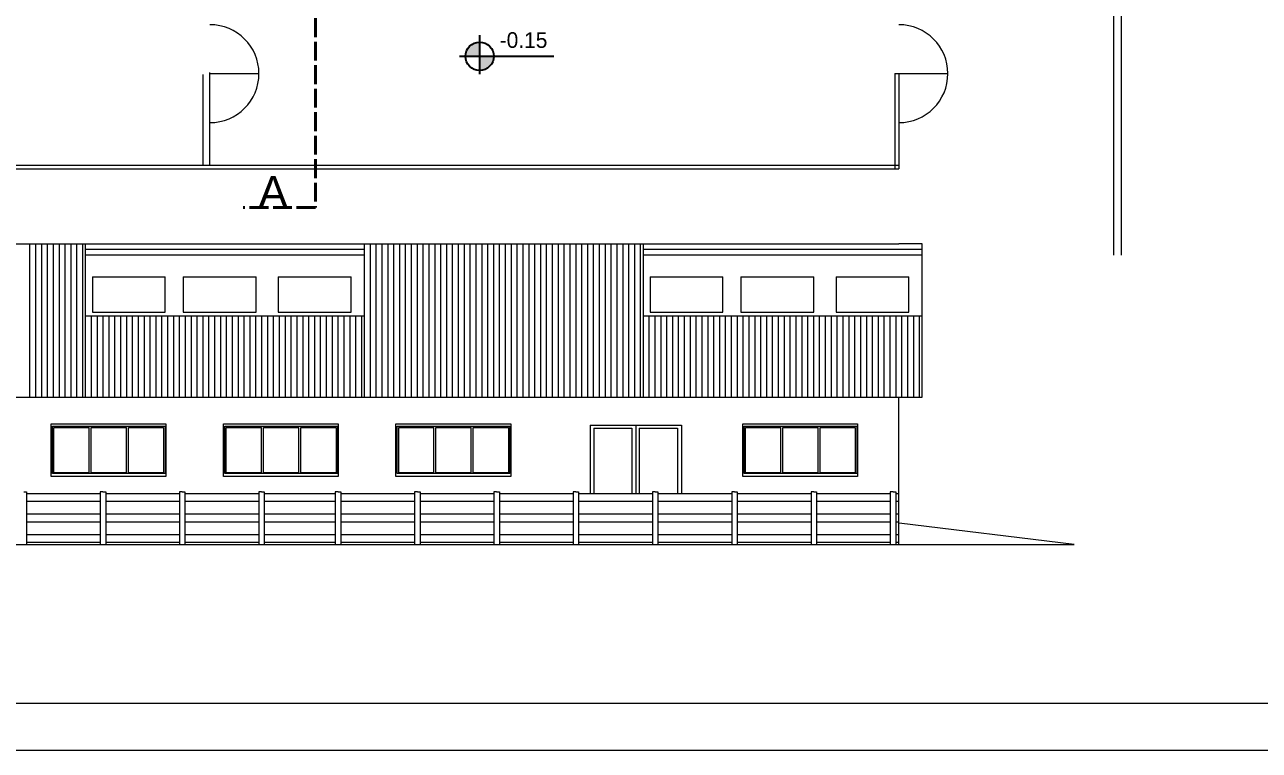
# Model space of a CAD drawing. Header units: millimetres. Extents: x 73 to 57768, y -40361 to 10065.
# Drawn here: x 6391 to 9543, y 65 to 1918 of the extents above; entities that cross this region are included whole.
import ezdxf

# ---------------------------------------------------------------- set-up
doc = ezdxf.new("R2010")
doc.units = ezdxf.units.MM
doc.linetypes.add('ACAD_ISO02W100', pattern=[15, 12, -3])
for name, color, linetype, lineweight in [('fekalna', 43, 'Continuous', 5), ('okvir', 120, 'Continuous', 13), ('presjek A-A B- B', 40, 'Continuous', 40)]:
    doc.layers.add(name, color=color, linetype=linetype, lineweight=lineweight)
doc.layers.add('pogled', color=7, linetype='Continuous', lineweight=5, true_color=0x8db1c3)
doc.layers.add('TEXT', color=7, linetype='Continuous')

msp = doc.modelspace()

# ---------------------------------------------------------------- hatches: boundary and pattern name
at = {"layer": 'TEXT'}
h = msp.add_hatch(color=256, dxfattribs=at)
h.paths.add_polyline_path([(7552.668, 1836.89), (7552.668, 1873.126, 0.41421356), (7516.432, 1836.89)])
h.paths.add_polyline_path([(7588.904, 1836.89), (7552.668, 1836.89), (7552.668, 1800.655, 0.41421356)])

# ---------------------------------------------------------------- linework, layer by layer
at = {"layer": 'fekalna'}
for p, q in [((9170.775, 6930.822), (9170.775, 1329.161)), ((9190.775, 6900.822), (9190.775, 1329.161)), ((6864.306, 1792.538), (6989.306, 1792.538)), ((8612.775, 1792.538), (8748.16, 1792.538))]:
    msp.add_line(p, q, dxfattribs=at)
at = {"layer": 'fekalna', "ltscale": 5}
for points in [[(6845.758, 1790.038), (6845.758, 1559.181)], [(6863.921, 1559.181), (6863.921, 1795.038)]]:
    msp.add_lwpolyline(points, dxfattribs=at)
at = {"layer": 'fekalna'}
for centre in [(6864.306, 1792.538), (8623.16, 1792.538)]:
    msp.add_arc(centre, 125, 270, 90, dxfattribs=at)
at = {"layer": 'okvir'}
for points in [[(73.426, 10064.707), (73.426, 64.707), (14073.426, 64.707), (14073.426, 10064.707)], [(495.733, 9944.707), (495.733, 184.707), (13953.426, 184.707), (13953.426, 9944.707)]]:
    msp.add_lwpolyline(points, close=True, dxfattribs=at)
at = {"layer": 'pogled', "ltscale": 5}
for p, q in [((8612.775, 1792.538), (8612.775, 1549.181)), ((8622.775, 1792.538), (8622.775, 1549.181)), ((5182.775, 1559.181), (8622.775, 1559.181)), ((5182.775, 1549.181), (8622.775, 1549.181)), ((5834.775, 1358.033), (8622.775, 1358.033)), ((6404.775, 966.033), (6404.775, 1358.033)), ((6419.775, 966.033), (6419.775, 1358.033)), ((6434.775, 966.033), (6434.775, 1358.033)), ((6449.775, 966.033), (6449.775, 1358.033)), ((6464.775, 966.033), (6464.775, 1358.033)), ((6479.775, 966.033), (6479.775, 1358.033)), ((6494.775, 966.033), (6494.775, 1358.033)), ((6509.775, 966.033), (6509.775, 1358.033)), ((6524.775, 966.033), (6524.775, 1358.033)), ((6539.775, 966.033), (6539.775, 1358.033)), ((6546.775, 966.033), (6546.775, 1358.033)), ((7258.775, 966.033), (7258.775, 1358.033)), ((7273.775, 966.033), (7273.775, 1358.033)), ((7288.775, 966.033), (7288.775, 1358.033)), ((7303.775, 966.033), (7303.775, 1358.033)), ((7318.775, 966.033), (7318.775, 1358.033)), ((7333.775, 966.033), (7333.775, 1358.033)), ((7348.775, 966.033), (7348.775, 1358.033)), ((7363.775, 966.033), (7363.775, 1358.033)), ((7378.775, 966.033), (7378.775, 1358.033)), ((7393.775, 966.033), (7393.775, 1358.033)), ((7408.775, 966.033), (7408.775, 1358.033)), ((7423.775, 966.033), (7423.775, 1358.033)), ((7438.775, 966.033), (7438.775, 1358.033)), ((7453.775, 966.033), (7453.775, 1358.033)), ((7468.775, 966.033), (7468.775, 1358.033)), ((7483.775, 966.033), (7483.775, 1358.033)), ((7498.775, 966.033), (7498.775, 1358.033)), ((7513.775, 966.033), (7513.775, 1358.033)), ((7528.775, 966.033), (7528.775, 1358.033)), ((7543.775, 966.033), (7543.775, 1358.033)), ((7558.775, 966.033), (7558.775, 1358.033)), ((7573.775, 966.033), (7573.775, 1358.033)), ((7588.775, 966.033), (7588.775, 1358.033)), ((7603.775, 966.033), (7603.775, 1358.033)), ((7618.775, 966.033), (7618.775, 1358.033)), ((7633.775, 966.033), (7633.775, 1358.033)), ((7648.775, 966.033), (7648.775, 1358.033)), ((7663.775, 966.033), (7663.775, 1358.033)), ((7678.775, 966.033), (7678.775, 1358.033)), ((7693.775, 966.033), (7693.775, 1358.033)), ((7708.775, 966.033), (7708.775, 1358.033)), ((7723.775, 966.033), (7723.775, 1358.033)), ((7738.775, 966.033), (7738.775, 1358.033)), ((7753.775, 966.033), (7753.775, 1358.033)), ((7768.775, 966.033), (7768.775, 1358.033)), ((7783.775, 966.033), (7783.775, 1358.033)), ((7798.775, 966.033), (7798.775, 1358.033)), ((7813.775, 966.033), (7813.775, 1358.033)), ((7828.775, 966.033), (7828.775, 1358.033)), ((7843.775, 966.033), (7843.775, 1358.033)), ((7858.775, 966.033), (7858.775, 1358.033)), ((7873.775, 966.033), (7873.775, 1358.033)), ((7888.775, 966.033), (7888.775, 1358.033)), ((7903.775, 966.033), (7903.775, 1358.033)), ((7918.775, 966.033), (7918.775, 1358.033)), ((7933.775, 966.033), (7933.775, 1358.033)), ((7948.775, 966.033), (7948.775, 1358.033)), ((7963.775, 966.033), (7963.775, 1358.033)), ((7970.775, 966.033), (7970.775, 1358.033)), ((8682.775, 1358.033), (8622.775, 1358.033)), ((8682.775, 966.033), (8682.775, 1358.033)), ((6546.775, 1344.033), (7258.775, 1344.033)), ((6546.775, 1330.033), (7258.775, 1330.033)), ((7970.775, 1344.033), (8682.775, 1344.033)), ((7970.775, 1330.033), (8682.775, 1330.033)), ((6563.988, 1274.033), (6749.867, 1274.033)), ((6563.988, 1274.033), (6563.988, 1183.475)), ((6749.867, 1183.475), (6749.867, 1274.033)), ((6795.918, 1274.033), (6981.797, 1274.033)), ((6795.918, 1274.033), (6795.918, 1183.475)), ((6981.797, 1183.475), (6981.797, 1274.033)), ((7038.733, 1274.033), (7224.613, 1274.033)), ((7038.733, 1274.033), (7038.733, 1183.475)), ((7224.613, 1183.475), (7224.613, 1274.033)), ((7987.988, 1274.033), (8173.867, 1274.033)), ((7987.988, 1274.033), (7987.988, 1183.475)), ((8173.867, 1183.475), (8173.867, 1274.033)), ((8219.918, 1274.033), (8405.797, 1274.033)), ((8219.918, 1274.033), (8219.918, 1183.475)), ((8405.797, 1183.475), (8405.797, 1274.033)), ((8462.733, 1274.033), (8648.613, 1274.033)), ((8462.733, 1274.033), (8462.733, 1183.475)), ((8648.613, 1183.475), (8648.613, 1274.033)), ((6546.775, 1174.033), (7258.775, 1174.033)), ((6561.775, 966.033), (6561.775, 1174.033)), ((6563.988, 1183.475), (6749.867, 1183.475)), ((6576.775, 966.033), (6576.775, 1174.033)), ((6591.775, 966.033), (6591.775, 1174.033)), ((6606.775, 966.033), (6606.775, 1174.033)), ((6621.775, 966.033), (6621.775, 1174.033)), ((6636.775, 966.033), (6636.775, 1174.033)), ((6651.775, 966.033), (6651.775, 1174.033)), ((6666.775, 966.033), (6666.775, 1174.033)), ((6681.775, 966.033), (6681.775, 1174.033)), ((6696.775, 966.033), (6696.775, 1174.033)), ((6711.775, 966.033), (6711.775, 1174.033)), ((6726.775, 966.033), (6726.775, 1174.033)), ((6741.775, 966.033), (6741.775, 1174.033)), ((6756.775, 966.033), (6756.775, 1174.033)), ((6771.775, 966.033), (6771.775, 1174.033)), ((6786.775, 966.033), (6786.775, 1174.033)), ((6795.918, 1183.475), (6981.797, 1183.475)), ((6801.775, 966.033), (6801.775, 1174.033)), ((6816.775, 966.033), (6816.775, 1174.033)), ((6831.775, 966.033), (6831.775, 1174.033)), ((6846.775, 966.033), (6846.775, 1174.033)), ((6861.775, 966.033), (6861.775, 1174.033)), ((6876.775, 966.033), (6876.775, 1174.033)), ((6891.775, 966.033), (6891.775, 1174.033)), ((6906.775, 966.033), (6906.775, 1174.033)), ((6921.775, 966.033), (6921.775, 1174.033)), ((6936.775, 966.033), (6936.775, 1174.033)), ((6951.775, 966.033), (6951.775, 1174.033)), ((6966.775, 966.033), (6966.775, 1174.033)), ((6981.775, 966.033), (6981.775, 1174.033)), ((6996.775, 966.033), (6996.775, 1174.033)), ((7011.775, 966.033), (7011.775, 1174.033)), ((7026.775, 966.033), (7026.775, 1174.033)), ((7038.733, 1183.475), (7224.613, 1183.475)), ((7041.775, 966.033), (7041.775, 1174.033)), ((7056.775, 966.033), (7056.775, 1174.033)), ((7071.775, 966.033), (7071.775, 1174.033)), ((7086.775, 966.033), (7086.775, 1174.033)), ((7101.775, 966.033), (7101.775, 1174.033)), ((7116.775, 966.033), (7116.775, 1174.033)), ((7131.775, 966.033), (7131.775, 1174.033)), ((7146.775, 966.033), (7146.775, 1174.033)), ((7161.775, 966.033), (7161.775, 1174.033)), ((7176.775, 966.033), (7176.775, 1174.033)), ((7191.775, 966.033), (7191.775, 1174.033)), ((7206.775, 966.033), (7206.775, 1174.033)), ((7221.775, 966.033), (7221.775, 1174.033)), ((7236.775, 966.033), (7236.775, 1174.033)), ((7251.775, 966.033), (7251.775, 1174.033)), ((7970.775, 1174.033), (8682.775, 1174.033)), ((7985.775, 966.033), (7985.775, 1174.033)), ((7987.988, 1183.475), (8173.867, 1183.475)), ((8000.775, 966.033), (8000.775, 1174.033)), ((8015.775, 966.033), (8015.775, 1174.033)), ((8030.775, 966.033), (8030.775, 1174.033)), ((8045.775, 966.033), (8045.775, 1174.033)), ((8060.775, 966.033), (8060.775, 1174.033)), ((8075.775, 966.033), (8075.775, 1174.033)), ((8090.775, 966.033), (8090.775, 1174.033)), ((8105.775, 966.033), (8105.775, 1174.033)), ((8120.775, 966.033), (8120.775, 1174.033)), ((8135.775, 966.033), (8135.775, 1174.033)), ((8150.775, 966.033), (8150.775, 1174.033)), ((8165.775, 966.033), (8165.775, 1174.033)), ((8180.775, 966.033), (8180.775, 1174.033)), ((8195.775, 966.033), (8195.775, 1174.033)), ((8210.775, 966.033), (8210.775, 1174.033)), ((8219.918, 1183.475), (8405.797, 1183.475)), ((8225.775, 966.033), (8225.775, 1174.033)), ((8240.775, 966.033), (8240.775, 1174.033)), ((8255.775, 966.033), (8255.775, 1174.033)), ((8270.775, 966.033), (8270.775, 1174.033)), ((8285.775, 966.033), (8285.775, 1174.033)), ((8300.775, 966.033), (8300.775, 1174.033)), ((8315.775, 966.033), (8315.775, 1174.033)), ((8330.775, 966.033), (8330.775, 1174.033)), ((8345.775, 966.033), (8345.775, 1174.033)), ((8360.775, 966.033), (8360.775, 1174.033)), ((8375.775, 966.033), (8375.775, 1174.033)), ((8390.775, 966.033), (8390.775, 1174.033)), ((8405.775, 966.033), (8405.775, 1174.033)), ((8420.775, 966.033), (8420.775, 1174.033)), ((8435.775, 966.033), (8435.775, 1174.033)), ((8450.775, 966.033), (8450.775, 1174.033)), ((8462.733, 1183.475), (8648.613, 1183.475)), ((8465.775, 966.033), (8465.775, 1174.033)), ((8480.775, 966.033), (8480.775, 1174.033)), ((8495.775, 966.033), (8495.775, 1174.033)), ((8510.775, 966.033), (8510.775, 1174.033)), ((8525.775, 966.033), (8525.775, 1174.033)), ((8540.775, 966.033), (8540.775, 1174.033)), ((8555.775, 966.033), (8555.775, 1174.033)), ((8570.775, 966.033), (8570.775, 1174.033)), ((8585.775, 966.033), (8585.775, 1174.033)), ((8600.775, 966.033), (8600.775, 1174.033)), ((8615.775, 966.033), (8615.775, 1174.033)), ((8630.775, 966.033), (8630.775, 1174.033)), ((8645.775, 966.033), (8645.775, 1174.033)), ((8660.775, 966.033), (8660.775, 1174.033)), ((8675.775, 966.033), (8675.775, 1174.033)), ((5122.775, 966.033), (8622.775, 966.033)), ((8622.775, 590.033), (8622.775, 966.033)), ((8622.775, 966.033), (8682.775, 966.033)), ((9070.775, 590.033), (8623.88, 644.935)), ((5182.775, 590.033), (8622.775, 590.033)), ((8622.775, 590.033), (9070.775, 590.033))]:
    msp.add_line(p, q, dxfattribs=at)
for points in [[(6458.562, 898.182), (6751.932, 898.182), (6751.932, 764.041), (6458.562, 764.041)], [(6462.444, 892.085), (6749.714, 892.085), (6749.714, 771.247), (6462.444, 771.247)], [(6898.562, 898.182), (7191.932, 898.182), (7191.932, 764.041), (6898.562, 764.041)], [(6902.444, 892.085), (7189.714, 892.085), (7189.714, 771.247), (6902.444, 771.247)], [(7338.562, 898.182), (7631.932, 898.182), (7631.932, 764.041), (7338.562, 764.041)], [(7342.444, 892.085), (7629.714, 892.085), (7629.714, 771.247), (7342.444, 771.247)], [(8224.258, 898.182), (8517.628, 898.182), (8517.628, 764.041), (8224.258, 764.041)], [(8228.14, 892.085), (8515.41, 892.085), (8515.41, 771.247), (8228.14, 771.247)]]:
    msp.add_lwpolyline(points, close=True, dxfattribs=at)
at = {"layer": 'pogled'}
for points in [[(6466.043, 773.634), (6466.043, 888.634)], [(6466.043, 888.634), (6556.043, 888.634)], [(6556.043, 773.634), (6556.043, 888.634)], [(6561.043, 888.634), (6651.043, 888.634)], [(6561.043, 773.634), (6561.043, 888.634)], [(6651.043, 773.634), (6651.043, 888.634)], [(6656.043, 888.634), (6746.043, 888.634)], [(6656.043, 773.634), (6656.043, 888.634)], [(6746.043, 888.634), (6746.043, 773.634)], [(6906.043, 773.634), (6906.043, 888.634)], [(6906.043, 888.634), (6996.043, 888.634)], [(6996.043, 773.634), (6996.043, 888.634)], [(7001.043, 888.634), (7091.043, 888.634)], [(7001.043, 773.634), (7001.043, 888.634)], [(7091.043, 773.634), (7091.043, 888.634)], [(7096.043, 888.634), (7186.043, 888.634)], [(7096.043, 773.634), (7096.043, 888.634)], [(7186.043, 888.634), (7186.043, 773.634)], [(7346.043, 773.634), (7346.043, 888.634)], [(7346.043, 888.634), (7436.043, 888.634)], [(7436.043, 773.634), (7436.043, 888.634)], [(7441.043, 888.634), (7531.043, 888.634)], [(7441.043, 773.634), (7441.043, 888.634)], [(7531.043, 773.634), (7531.043, 888.634)], [(7536.043, 888.634), (7626.043, 888.634)], [(7536.043, 773.634), (7536.043, 888.634)], [(7626.043, 888.634), (7626.043, 773.634)], [(8231.739, 773.634), (8231.739, 888.634)], [(8231.739, 888.634), (8321.739, 888.634)], [(8321.739, 773.634), (8321.739, 888.634)], [(8326.739, 888.634), (8416.739, 888.634)], [(8326.739, 773.634), (8326.739, 888.634)], [(8416.739, 773.634), (8416.739, 888.634)], [(8421.739, 888.634), (8511.739, 888.634)], [(8421.739, 773.634), (8421.739, 888.634)], [(8511.739, 888.634), (8511.739, 773.634)], [(6556.043, 773.634), (6466.043, 773.634)], [(6651.043, 773.634), (6561.043, 773.634)], [(6746.043, 773.634), (6656.043, 773.634)], [(6996.043, 773.634), (6906.043, 773.634)], [(7091.043, 773.634), (7001.043, 773.634)], [(7186.043, 773.634), (7096.043, 773.634)], [(7436.043, 773.634), (7346.043, 773.634)], [(7531.043, 773.634), (7441.043, 773.634)], [(7626.043, 773.634), (7536.043, 773.634)], [(8321.739, 773.634), (8231.739, 773.634)], [(8416.739, 773.634), (8326.739, 773.634)], [(8511.739, 773.634), (8421.739, 773.634)], [(6388.672, 725.033), (6395.672, 725.033), (6395.672, 590.033)], [(6591.072, 725.033), (6584.072, 725.033), (6584.072, 590.033)], [(6591.072, 725.033), (6598.072, 725.033), (6598.072, 590.033)], [(6793.472, 725.033), (6786.472, 725.033), (6786.472, 590.033)], [(6793.472, 725.033), (6800.472, 725.033), (6800.472, 590.033)], [(6995.872, 725.033), (6988.872, 725.033), (6988.872, 590.033)], [(6995.872, 725.033), (7002.872, 725.033), (7002.872, 590.033)], [(7191.272, 725.033), (7184.272, 725.033), (7184.272, 590.033)], [(7191.272, 725.033), (7198.272, 725.033), (7198.272, 590.033)], [(7393.672, 725.033), (7386.672, 725.033), (7386.672, 590.033)], [(7393.672, 725.033), (7400.672, 725.033), (7400.672, 590.033)], [(7596.072, 725.033), (7589.072, 725.033), (7589.072, 590.033)], [(7596.072, 725.033), (7603.072, 725.033), (7603.072, 590.033)], [(7798.472, 725.033), (7791.472, 725.033), (7791.472, 590.033)], [(7798.472, 725.033), (7805.472, 725.033), (7805.472, 590.033)], [(8000.872, 725.033), (7993.872, 725.033), (7993.872, 590.033)], [(8000.872, 725.033), (7993.872, 725.033), (7993.872, 590.033)], [(8000.872, 725.033), (8007.872, 725.033), (8007.872, 590.033)], [(8000.872, 725.033), (8007.872, 725.033), (8007.872, 590.033)], [(8203.272, 725.033), (8196.272, 725.033), (8196.272, 590.033)], [(8203.272, 725.033), (8210.272, 725.033), (8210.272, 590.033)], [(8405.672, 725.033), (8398.672, 725.033), (8398.672, 590.033)], [(8405.672, 725.033), (8412.672, 725.033), (8412.672, 590.033)], [(8608.072, 725.033), (8601.072, 725.033), (8601.072, 590.033)], [(8608.072, 725.033), (8615.072, 725.033), (8615.072, 590.033)], [(6584.072, 720.033), (6395.672, 720.033)], [(6584.072, 700.033), (6395.672, 700.033)], [(6786.472, 720.033), (6598.072, 720.033)], [(6786.472, 700.033), (6598.072, 700.033)], [(6988.872, 720.033), (6800.472, 720.033)], [(6988.872, 700.033), (6800.472, 700.033)], [(7184.272, 720.033), (7002.872, 720.033)], [(7184.272, 700.033), (7002.872, 700.033)], [(7386.672, 720.033), (7198.272, 720.033)], [(7386.672, 700.033), (7198.272, 700.033)], [(7589.072, 720.033), (7400.672, 720.033)], [(7589.072, 700.033), (7400.672, 700.033)], [(7791.472, 720.033), (7603.072, 720.033)], [(7791.472, 700.033), (7603.072, 700.033)], [(7993.872, 720.033), (7805.472, 720.033)], [(7993.872, 700.033), (7805.472, 700.033)], [(8196.272, 720.033), (8007.872, 720.033)], [(8196.272, 700.033), (8007.872, 700.033)], [(8398.672, 720.033), (8210.272, 720.033)], [(8398.672, 700.033), (8210.272, 700.033)], [(8601.072, 720.033), (8412.672, 720.033)], [(8601.072, 700.033), (8412.672, 700.033)], [(8622.775, 720.033), (8615.072, 720.033)], [(8622.775, 700.033), (8615.072, 700.033)], [(6584.072, 667.533), (6395.672, 667.533)], [(6786.472, 667.533), (6598.072, 667.533)], [(6988.872, 667.533), (6800.472, 667.533)], [(7184.272, 667.533), (7002.872, 667.533)], [(7386.672, 667.533), (7198.272, 667.533)], [(7589.072, 667.533), (7400.672, 667.533)], [(7791.472, 667.533), (7603.072, 667.533)], [(7993.872, 667.533), (7805.472, 667.533)], [(8196.272, 667.533), (8007.872, 667.533)], [(8398.672, 667.533), (8210.272, 667.533)], [(8601.072, 667.533), (8412.672, 667.533)], [(8622.775, 667.533), (8615.072, 667.533)], [(6584.072, 647.533), (6395.672, 647.533)], [(6786.472, 647.533), (6598.072, 647.533)], [(6988.872, 647.533), (6800.472, 647.533)], [(7184.272, 647.533), (7002.872, 647.533)], [(7386.672, 647.533), (7198.272, 647.533)], [(7589.072, 647.533), (7400.672, 647.533)], [(7791.472, 647.533), (7603.072, 647.533)], [(7993.872, 647.533), (7805.472, 647.533)], [(8196.272, 647.533), (8007.872, 647.533)], [(8398.672, 647.533), (8210.272, 647.533)], [(8601.072, 647.533), (8412.672, 647.533)], [(8622.775, 647.533), (8615.072, 647.533)], [(6584.072, 615.033), (6395.672, 615.033)], [(6786.472, 615.033), (6598.072, 615.033)], [(6988.872, 615.033), (6800.472, 615.033)], [(7184.272, 615.033), (7002.872, 615.033)], [(7386.672, 615.033), (7198.272, 615.033)], [(7589.072, 615.033), (7400.672, 615.033)], [(7791.472, 615.033), (7603.072, 615.033)], [(7993.872, 615.033), (7805.472, 615.033)], [(8196.272, 615.033), (8007.872, 615.033)], [(8398.672, 615.033), (8210.272, 615.033)], [(8601.072, 615.033), (8412.672, 615.033)], [(8622.775, 615.033), (8615.072, 615.033)], [(6584.072, 595.033), (6395.672, 595.033)], [(6786.472, 595.033), (6598.072, 595.033)], [(6988.872, 595.033), (6800.472, 595.033)], [(7184.272, 595.033), (7002.872, 595.033)], [(7386.672, 595.033), (7198.272, 595.033)], [(7589.072, 595.033), (7400.672, 595.033)], [(7791.472, 595.033), (7603.072, 595.033)], [(7993.872, 595.033), (7805.472, 595.033)], [(8196.272, 595.033), (8007.872, 595.033)], [(8398.672, 595.033), (8210.272, 595.033)], [(8601.072, 595.033), (8412.672, 595.033)], [(8622.775, 595.033), (8615.072, 595.033)]]:
    msp.add_lwpolyline(points, dxfattribs=at)
at = {"layer": 'pogled', "ltscale": 5}
for points in [[(7834.923, 895.033), (7951.311, 895.033), (7951.311, 720.033)], [(7834.923, 895.033), (7834.923, 720.033)], [(7843.912, 886.873), (7843.912, 720.033)], [(7843.912, 886.873), (7941.614, 886.873), (7941.614, 720.033)], [(7951.311, 895.033), (8067.698, 895.033), (8067.698, 720.033)], [(7951.311, 895.033), (7951.311, 720.033)], [(7960.3, 886.873), (7960.3, 720.033)], [(7960.3, 886.873), (8058.002, 886.873), (8058.002, 720.033)]]:
    msp.add_lwpolyline(points, dxfattribs=at)
at = {"layer": 'presjek A-A B- B', "linetype": 'ACAD_ISO02W100', "ltscale": 4}
msp.add_lwpolyline([(7133.29, 8773.952), (7133.29, 1450.581), (6949.431, 1450.581)], dxfattribs=at)
at = {"layer": 'TEXT'}
for p, q in [((7552.668, 1891.032), (7552.668, 1791.032)), ((7500.896, 1836.89), (7742.327, 1836.89))]:
    msp.add_line(p, q, dxfattribs=at)
msp.add_circle((7552.668, 1836.89), 36.236, dxfattribs=at)

# ---------------------------------------------------------------- texts
at = {"layer": 'presjek A-A B- B', "linetype": 'ACAD_ISO02W100', "insert": (6988.217, 1530.996), "char_height": 80, "width": 88.3351, "attachment_point": 1}
msp.add_mtext('{\\fArial|b0|i0|c238|p34;A}', dxfattribs=at)
at = {"layer": 'TEXT', "insert": (7603.853, 1898.298), "char_height": 40, "width": 259.799, "attachment_point": 1}
msp.add_mtext('-0.15', dxfattribs=at)

doc.saveas('drawing.dxf')
